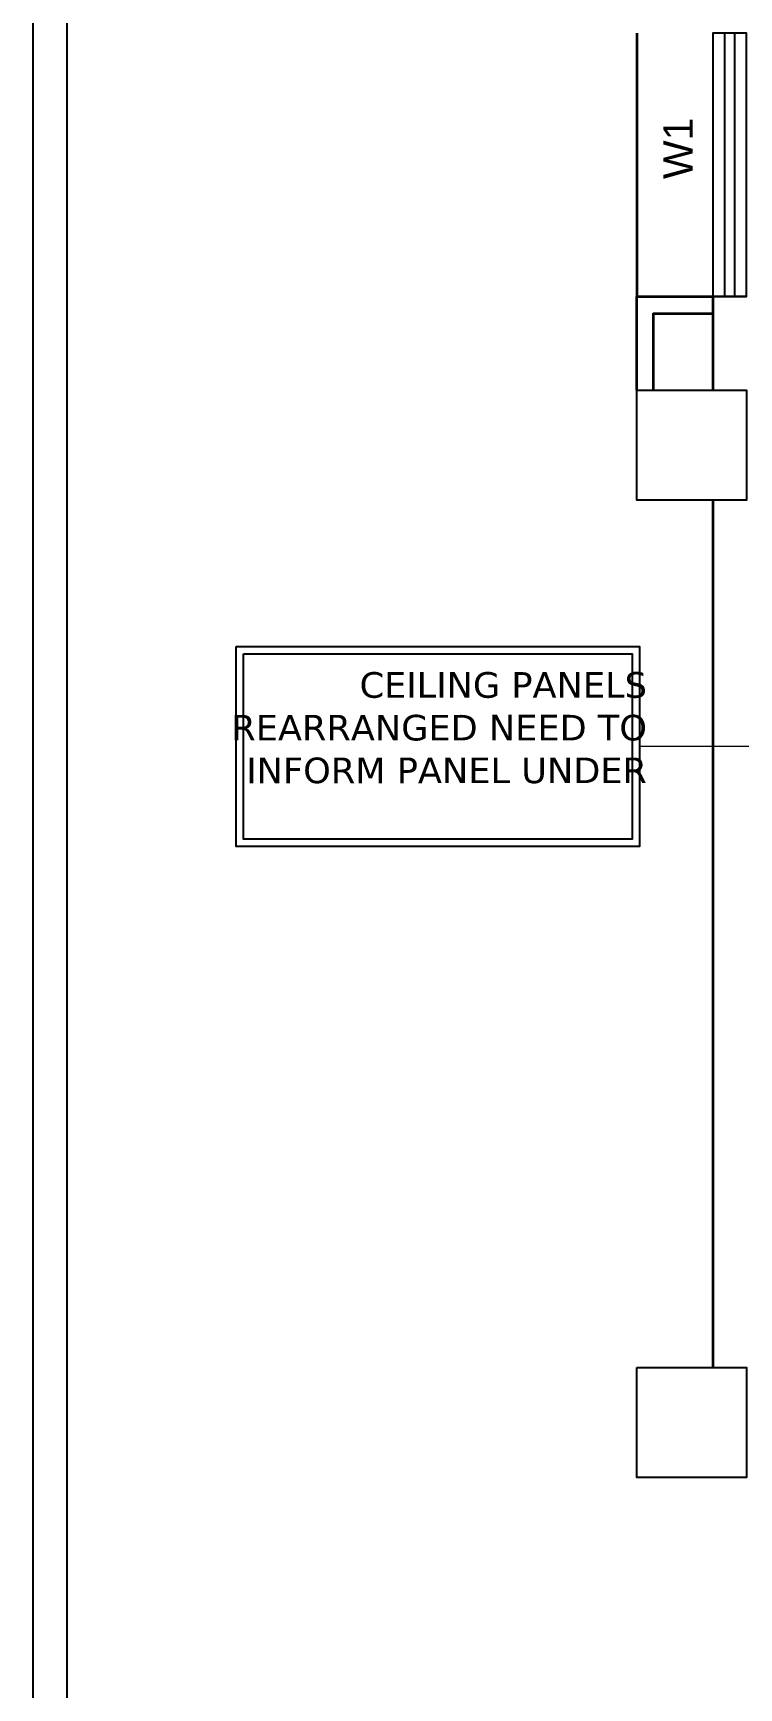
# Model space of a CAD drawing. Extents: x 3550807 to 4078732, y -628171 to -515859.
# Drawn here: x 3550807 to 3555626, y -540592 to -529289 of the extents above; entities that cross this region are included whole.
import ezdxf

# ---------------------------------------------------------------- set-up
doc = ezdxf.new("R2010")
doc.units = 0
doc.header["$LTSCALE"] = 6
doc.header["$MEASUREMENT"] = 0
doc.layers.get('0').update_dxf_attribs({"linetype": 'CONTINUOUS'})
for name, color, linetype in [('COL', 5, 'CONTINUOUS'), ('JOINERY', 7, 'CONTINUOUS'), ('MEP_HVAC_TEXT', 7, 'CONTINUOUS'), ('walls', 1, 'CONTINUOUS'), ('Window', 161, 'CONTINUOUS')]:
    doc.layers.add(name, color=color, linetype=linetype)
doc.layers.add('WALL', color=10, linetype='CONTINUOUS', lineweight=35)
doc.styles.add('ARIAL', font='arial.ttf')
doc.styles.add('ROMANS', font='romans.shx')
doc.styles.add('VERDANA', font='verdana.ttf')
doc.dimstyles.new('AEPL1', dxfattribs={"dimtxt": 100, "dimasz": 25, "dimexe": 1.25, "dimexo": 50, "dimtad": 0, "dimdec": 0, "dimtxsty": 'ROMANS', "dimcen": 2.5, "dimclrd": 250, "dimclre": 250, "dimadec": 0, "dimazin": 0, "dimtfac": 1, "dimtdec": 0, "dimtmove": 0, "dimatfit": 3, "dimfxl": 0, "dimlwd": 0, "dimlwe": 0, "dimarcsym": 0})

# ---------------------------------------------------------------- blocks, each defined once
blk = doc.blocks.new('1232')
at = {"layer": 'COL', "color": 8}
for points in [[(-28295, 6155.2), (-27545, 6155.2), (-27545, 5405.2), (-28295, 5405.2)], [(-28295, -519.8), (-27545, -519.8), (-27545, -1269.8), (-28295, -1269.8)]]:
    blk.add_lwpolyline(points, close=True, dxfattribs=at)
at = {"layer": 'WALL', "color": 8, "linetype": 'ByBlock'}
for p, q in [((-28295, 8595.2), (-28295, 6795.2)), ((-27775, 6795.2), (-27775, 6155.2)), ((-27775, 5405.2), (-27775, -519.8)), ((-27775, 5405.2), (-27775, -519.8))]:
    blk.add_line(p, q, dxfattribs=at)
for points in [[(-28295, 6155.2), (-28295, 6795.2), (-27775, 6795.2)], [(-28180, 6155.2), (-28180, 6680.2), (-27775, 6680.2)]]:
    blk.add_lwpolyline(points, dxfattribs=at)
at = {"layer": 'walls', "color": 8, "linetype": 'Continuous'}
blk.add_line((-27545, 6795.2), (-27775, 6795.2), dxfattribs=at)
at = {"layer": 'Window', "color": 8, "linetype": 'Continuous', "elevation": 0}
for points in [[(-27775, 6795.2), (-27545, 6795.2), (-27545, 8595.2), (-27775, 8595.2)], [(-27695, 6795.2), (-27625, 6795.2), (-27625, 8595.2), (-27695, 8595.2)]]:
    blk.add_lwpolyline(points, close=True, dxfattribs=at)
at = {"layer": 'JOINERY', "color": 8, "style": 'ARIAL', "width": 1}
blk.add_text('W1', height=200, rotation=90, dxfattribs=at).set_placement((-27912.6, 7598.4))

msp = doc.modelspace()

# ---------------------------------------------------------------- linework, layer by layer
for points in [[(3595887.8, -519387.1), (3595887.8, -551398.5), (3550806.6, -551398.5), (3550806.6, -519387.1)], [(3595656, -519618.9), (3595656, -551166.7), (3551038.4, -551166.7), (3551038.4, -519618.9)]]:
    msp.add_lwpolyline(points, close=True)
at = {"linetype": 'ByBlock'}
for points in [[(3552192.7, -533478.8), (3554948.6, -533478.8), (3554948.6, -534844.4), (3552192.7, -534844.4)], [(3552192.7, -533478.8), (3554948.6, -533478.8), (3554948.6, -534844.4), (3552192.7, -534844.4)], [(3552242.7, -533528.8), (3554898.6, -533528.8), (3554898.6, -534794.4), (3552242.7, -534794.4)], [(3552242.7, -533528.8), (3554898.6, -533528.8), (3554898.6, -534794.4), (3552242.7, -534794.4)]]:
    msp.add_lwpolyline(points, close=True, dxfattribs=at)

# ---------------------------------------------------------------- block references
msp.add_blockref('1232', (3583223.6, -537884), dxfattribs=at)

# ---------------------------------------------------------------- texts
at = {"layer": 'MEP_HVAC_TEXT', "color": 0, "linetype": 'ByBlock', "insert": (3554998.7, -533653.5, 0), "char_height": 175, "width": 2848.675, "attachment_point": 3, "rotation": 0.00688, "style": 'VERDANA'}
msp.add_mtext('{\\C1;CEILING PANELS REARRANGED NEED TO INFORM PANEL UNDER}', dxfattribs=at)
msp.add_mtext('{\\C1;CEILING PANELS REARRANGED NEED TO INFORM PANEL UNDER}', dxfattribs=at)

# ---------------------------------------------------------------- leaders
at = {"linetype": 'ByBlock'}
msp.add_leader([(3557260.6, -534161.6), (3554948.6, -534161.6)], dimstyle='AEPL1', override={"dimasz": 150, "dimgap": 0.625, "dimtad": 0, "dimclrd": 7}, dxfattribs=at)

doc.saveas('drawing.dxf')
